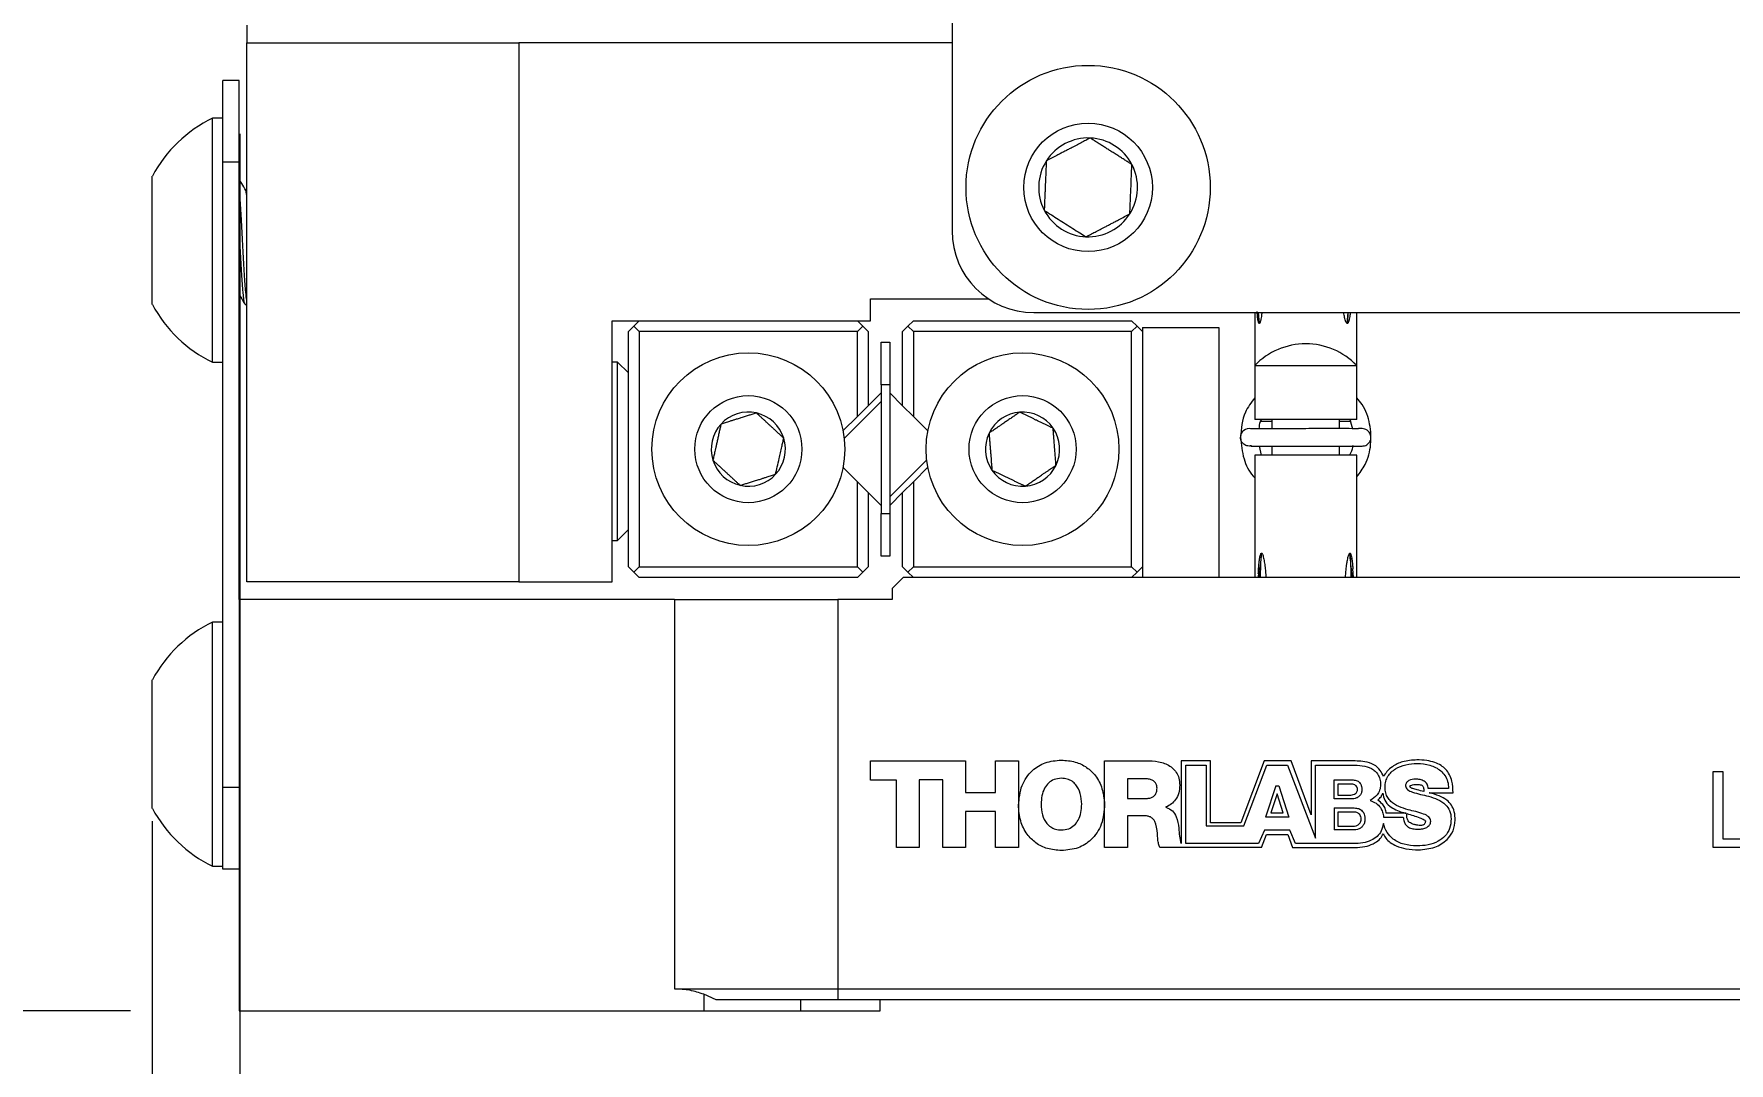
# Model space of a CAD drawing. Header units: millimetres. Extents: x 2 to 278, y 1 to 215.
# Drawn here: x 187.68 to 207.46, y 104.48 to 116.5 of the extents above; entities that cross this region are included whole.
import ezdxf

# ---------------------------------------------------------------- set-up
doc = ezdxf.new("R2010")
doc.units = ezdxf.units.MM
doc.styles.add('SLDTEXTSTYLE0', font='TXT', dxfattribs={"width": 0.75})
doc.dimstyles.new('SLDDIMSTYLE0', dxfattribs={"dimtxt": 2.116667, "dimasz": 3.175, "dimexe": 0, "dimexo": 0.0625, "dimgap": 0.529167, "dimtad": 0, "dimtih": 1, "dimtoh": 1, "dimdec": 1, "dimlfac": 2, "dimrnd": 1e-09, "dimzin": 12, "dimdsep": 46, "dimtxsty": 'SLDTEXTSTYLE0', "dimsah": 1, "dimcen": 0.09, "dimadec": 0, "dimazin": 3, "dimtfac": 1, "dimtdec": 1, "dimtofl": 0, "dimtmove": 0, "dimatfit": 3, "dimfxl": 1, "dimfrac": 2, "dimtolj": 1, "dimtzin": 12, "dimarcsym": 0})
doc.dimstyles.new('SLDDIMSTYLE4', dxfattribs={"dimtxt": 2.116667, "dimasz": 3.175, "dimexe": 0, "dimexo": 0.0625, "dimgap": 0.529167, "dimtad": 0, "dimtih": 1, "dimtoh": 1, "dimdec": 1, "dimlfac": 2, "dimrnd": 1e-09, "dimzin": 4, "dimdsep": 46, "dimtxsty": 'SLDTEXTSTYLE0', "dimsah": 1, "dimcen": 0.09, "dimadec": 0, "dimazin": 1, "dimtfac": 1, "dimtdec": 1, "dimtofl": 0, "dimtmove": 0, "dimatfit": 3, "dimfxl": 1, "dimfrac": 2, "dimtolj": 1, "dimtzin": 12, "dimarcsym": 0})

# ---------------------------------------------------------------- blocks, each defined once
blk = doc.blocks.new('_D')
at = {"color": 7, "linetype": 'Continuous', "lineweight": 0}
for p, q in [((231.682, 110.808), (231.682, 106.141)), ((189.058, 107.306), (189.058, 83.989)), ((231.682, 103.601), (231.682, 83.989)), ((189.058, 85.767), (203.779, 85.767)), ((206.492, 85.767), (205.848, 85.767)), ((205.848, 85.767), (205.848, 82.404)), ((214.249, 85.767), (214.893, 85.767)), ((214.893, 85.767), (214.893, 82.404)), ((231.682, 85.767), (216.961, 85.767)), ((205.848, 82.404), (206.492, 82.404)), ((214.893, 82.404), (214.249, 82.404))]:
    blk.add_line(p, q, dxfattribs=at)
at = {"color": 7, "linetype": 'Continuous', "lineweight": 18}
for points in [[(189.058, 85.767), (192.233, 85.259), (192.233, 86.275)], [(231.682, 85.767), (228.507, 86.275), (228.507, 85.259)]]:
    blk.add_solid(points, dxfattribs=at)
at = {"color": 7, "linetype": 'Continuous', "lineweight": 18, "char_height": 2.1167, "attachment_point": 1, "style": 'SLDTEXTSTYLE0'}
for s, insert in [('85.2mm', (204.988, 88.925)), ('3.36in', (206.492, 85.132))]:
    blk.add_mtext(s, dxfattribs=dict(at, insert=insert))
blk = doc.blocks.new('_D_2')
at = {"color": 7, "linetype": 'Continuous', "lineweight": 0}
for p, q in [((190.079, 115.33), (190.079, 95.834)), ((227.182, 110.173), (227.182, 95.834)), ((190.079, 97.612), (202.039, 97.612)), ((204.752, 97.612), (204.108, 97.612)), ((204.108, 97.612), (204.108, 94.249)), ((212.509, 97.612), (213.153, 97.612)), ((213.153, 97.612), (213.153, 94.249)), ((227.182, 97.612), (215.221, 97.612)), ((204.108, 94.249), (204.752, 94.249)), ((213.153, 94.249), (212.509, 94.249))]:
    blk.add_line(p, q, dxfattribs=at)
at = {"color": 7, "linetype": 'Continuous', "lineweight": 18}
for points in [[(190.079, 97.612), (193.254, 97.104), (193.254, 98.12)], [(227.182, 97.612), (224.007, 98.12), (224.007, 97.104)]]:
    blk.add_solid(points, dxfattribs=at)
at = {"color": 7, "linetype": 'Continuous', "lineweight": 18, "char_height": 2.1167, "attachment_point": 1, "style": 'SLDTEXTSTYLE0'}
for s, insert in [('74.2mm', (203.248, 100.77)), ('2.92in', (204.752, 96.978))]:
    blk.add_mtext(s, dxfattribs=dict(at, insert=insert))
blk = doc.blocks.new('_D_6')
at = {"color": 7, "linetype": 'Continuous', "lineweight": 0}
for p, q in [((188.809, 124.093), (177.93, 124.093)), ((179.708, 124.093), (179.708, 118.386)), ((175.83, 114.593), (175.186, 114.593)), ((175.186, 114.593), (175.186, 111.23)), ((183.587, 114.593), (184.231, 114.593)), ((184.231, 114.593), (184.231, 111.23)), ((175.186, 111.23), (175.83, 111.23)), ((184.231, 111.23), (183.587, 111.23)), ((179.708, 105.093), (179.708, 110.801)), ((188.803, 105.093), (177.93, 105.093))]:
    blk.add_line(p, q, dxfattribs=at)
at = {"color": 7, "linetype": 'Continuous', "lineweight": 18}
for points in [[(179.708, 124.093), (179.2, 120.918), (180.216, 120.918)], [(179.708, 105.093), (180.216, 108.268), (179.2, 108.268)]]:
    blk.add_solid(points, dxfattribs=at)
at = {"color": 7, "linetype": 'Continuous', "lineweight": 18, "char_height": 2.1167, "attachment_point": 1, "style": 'SLDTEXTSTYLE0'}
for s, insert in [('38.0mm', (174.326, 117.751)), ('1.50in', (175.83, 113.959))]:
    blk.add_mtext(s, dxfattribs=dict(at, insert=insert))

msp = doc.modelspace()

# ---------------------------------------------------------------- linework, layer by layer
at = {"color": 7, "linetype": 'Continuous', "lineweight": 18}
for p, q in [((198.391, 121.499), (198.391, 114.197)), ((190.161, 116.6), (190.161, 116.394)), ((190.161, 110.101), (190.161, 116.394)), ((190.161, 116.394), (193.336, 116.394)), ((193.336, 116.394), (193.336, 110.101)), ((198.391, 116.394), (193.336, 116.394)), ((190.073, 115.952), (189.883, 115.952)), ((189.883, 114.999), (189.883, 115.952)), ((190.073, 114.999), (190.073, 115.952)), ((189.883, 115.513), (189.76, 115.513)), ((189.76, 112.663), (189.76, 115.513)), ((190.073, 114.999), (189.883, 114.999)), ((189.883, 107.697), (189.883, 114.999)), ((190.073, 109.895), (190.073, 114.999)), ((189.058, 113.338), (189.058, 114.838)), ((190.161, 114.676), (190.145, 114.676)), ((197.439, 113.403), (198.817, 113.403)), ((197.439, 113.149), (197.439, 113.403)), ((190.143, 113.338), (190.161, 113.338)), ((199.344, 113.244), (213.314, 113.244)), ((201.923, 113.244), (201.923, 112.625)), ((201.964, 113.244), (201.976, 113.117)), ((201.976, 113.117), (201.968, 113.244)), ((203.003, 113.117), (203.015, 113.244)), ((203.114, 112.625), (203.114, 113.244)), ((194.423, 113.149), (197.439, 113.149)), ((194.423, 110.101), (194.423, 113.149)), ((194.614, 113.022), (194.677, 113.085)), ((194.614, 110.276), (194.614, 113.022)), ((194.677, 113.085), (194.741, 113.149)), ((194.677, 113.085), (194.741, 113.022)), ((194.741, 113.022), (194.741, 110.276)), ((197.287, 113.022), (194.741, 113.022)), ((197.287, 113.149), (197.35, 113.085)), ((197.35, 113.085), (197.287, 113.022)), ((197.287, 112.029), (197.287, 113.022)), ((197.35, 113.085), (197.414, 113.022)), ((197.414, 113.022), (197.414, 112.156)), ((197.814, 113.022), (197.877, 113.085)), ((197.814, 112.156), (197.814, 113.022)), ((197.877, 113.085), (197.941, 113.149)), ((197.877, 113.085), (197.941, 113.022)), ((197.941, 113.149), (200.487, 113.149)), ((197.941, 113.022), (197.941, 112.029)), ((200.487, 113.022), (197.941, 113.022)), ((200.487, 113.149), (200.55, 113.085)), ((200.55, 113.085), (200.487, 113.022)), ((200.487, 110.276), (200.487, 113.022)), ((200.55, 113.085), (200.614, 113.022)), ((200.614, 113.07), (200.614, 113.022)), ((200.614, 113.07), (201.503, 113.07)), ((200.614, 113.022), (200.614, 110.276)), ((201.503, 113.07), (201.503, 110.149)), ((197.564, 112.899), (197.664, 112.899)), ((197.564, 112.399), (197.564, 112.899)), ((197.664, 112.899), (197.664, 112.399)), ((189.76, 112.663), (189.883, 112.663)), ((194.487, 112.666), (194.423, 112.666)), ((194.614, 112.539), (194.487, 112.666)), ((194.487, 110.583), (194.487, 112.666)), ((201.923, 112.625), (201.923, 111.996)), ((201.923, 112.625), (203.114, 112.625)), ((203.114, 111.996), (203.114, 112.625)), ((197.664, 112.399), (197.564, 112.399)), ((197.564, 112.399), (197.564, 110.899)), ((197.664, 112.399), (197.664, 110.899)), ((197.132, 111.774), (197.564, 112.206)), ((197.414, 112.156), (197.564, 112.306)), ((197.814, 112.156), (197.664, 112.306)), ((197.287, 112.029), (197.118, 111.861)), ((197.414, 112.156), (197.287, 112.029)), ((197.941, 112.029), (197.814, 112.156)), ((198.109, 111.861), (197.941, 112.029)), ((203.114, 111.996), (201.923, 111.996)), ((201.985, 111.974), (202.125, 111.974)), ((202.125, 111.996), (202.125, 111.888)), ((202.912, 111.888), (202.912, 111.996)), ((202.912, 111.974), (203.047, 111.974)), ((203.033, 111.996), (203.063, 111.888)), ((201.923, 111.577), (201.923, 110.149)), ((203.114, 111.577), (201.923, 111.577)), ((202.002, 111.577), (201.98, 111.685)), ((202.125, 111.685), (202.125, 111.577)), ((202.912, 111.577), (202.912, 111.685)), ((203.114, 110.149), (203.114, 111.577)), ((197.118, 111.437), (197.287, 111.268)), ((197.664, 111.091), (198.096, 111.523)), ((197.941, 111.268), (198.109, 111.437)), ((197.287, 110.276), (197.287, 111.268)), ((197.287, 111.268), (197.414, 111.141)), ((197.814, 111.141), (197.941, 111.268)), ((197.941, 111.268), (197.941, 110.276)), ((197.414, 111.141), (197.564, 110.991)), ((197.414, 111.141), (197.414, 110.276)), ((197.664, 110.991), (197.814, 111.141)), ((197.814, 110.276), (197.814, 111.141)), ((197.564, 110.399), (197.564, 110.899)), ((197.564, 110.899), (197.664, 110.899)), ((197.664, 110.899), (197.664, 110.399)), ((194.487, 110.583), (194.614, 110.71)), ((194.423, 110.583), (194.487, 110.583)), ((197.664, 110.399), (197.564, 110.399)), ((194.677, 110.212), (194.614, 110.276)), ((194.677, 110.212), (194.741, 110.276)), ((194.741, 110.149), (194.677, 110.212)), ((194.741, 110.276), (197.287, 110.276)), ((197.35, 110.212), (197.287, 110.276)), ((197.35, 110.212), (197.287, 110.149)), ((197.414, 110.276), (197.35, 110.212)), ((197.877, 110.212), (197.814, 110.276)), ((197.877, 110.212), (197.941, 110.276)), ((197.941, 110.149), (197.877, 110.212)), ((197.941, 110.276), (200.487, 110.276)), ((200.55, 110.212), (200.487, 110.276)), ((200.55, 110.212), (200.487, 110.149)), ((200.614, 110.276), (200.55, 110.212)), ((200.614, 110.276), (200.614, 110.149)), ((201.97, 110.267), (201.962, 110.149)), ((203.075, 110.149), (203.068, 110.252)), ((193.336, 110.101), (190.161, 110.101)), ((193.336, 110.101), (194.423, 110.101)), ((197.287, 110.149), (194.741, 110.149)), ((197.82, 110.149), (197.693, 110.022)), ((197.693, 110.022), (197.693, 109.895)), ((201.058, 110.149), (197.82, 110.149)), ((211.599, 110.149), (201.058, 110.149)), ((190.073, 109.895), (190.073, 105.347)), ((195.153, 109.895), (190.073, 109.895)), ((195.153, 109.895), (195.153, 105.347)), ((195.153, 109.895), (197.058, 109.895)), ((197.058, 109.895), (197.058, 105.347)), ((197.693, 109.895), (197.058, 109.895)), ((189.883, 109.63), (189.76, 109.63)), ((189.76, 106.78), (189.76, 109.63)), ((189.058, 107.455), (189.058, 108.955)), ((197.439, 108.011), (198.55, 108.011)), ((197.439, 107.784), (197.439, 108.011)), ((198.55, 108.011), (198.55, 107.641)), ((198.9, 108.011), (199.166, 108.011)), ((198.9, 107.641), (198.9, 108.011)), ((199.166, 108.011), (199.166, 107.494)), ((200.171, 108.011), (200.691, 108.011)), ((200.171, 107.506), (200.171, 108.011)), ((201.409, 108.011), (201.064, 108.011)), ((201.064, 108.011), (201.064, 107.043)), ((201.118, 107.961), (201.357, 107.961)), ((201.118, 107.044), (201.118, 107.961)), ((201.357, 107.961), (201.357, 107.251)), ((201.409, 107.287), (201.409, 108.011)), ((202.035, 108.011), (201.762, 107.287)), ((201.797, 107.251), (202.064, 107.961)), ((202.349, 108.011), (202.035, 108.011)), ((202.064, 107.961), (202.307, 107.961)), ((202.307, 107.961), (202.631, 107.106)), ((202.583, 107.379), (202.349, 108.011)), ((203.032, 108.011), (202.583, 108.011)), ((202.583, 108.011), (202.583, 107.379)), ((202.631, 107.106), (202.631, 107.961)), ((202.631, 107.961), (203.06, 107.961)), ((207.274, 107.887), (207.386, 107.887)), ((207.274, 106.998), (207.274, 107.887)), ((207.386, 107.887), (207.386, 107.1)), ((190.073, 107.697), (189.883, 107.697)), ((189.883, 106.744), (189.883, 107.697)), ((197.743, 107.784), (197.439, 107.784)), ((197.743, 106.998), (197.743, 107.784)), ((198.009, 107.787), (198.009, 106.998)), ((198.284, 107.787), (198.009, 107.787)), ((198.284, 106.998), (198.284, 107.787)), ((198.55, 107.641), (198.9, 107.641)), ((200.437, 107.8), (200.437, 107.571)), ((200.648, 107.8), (200.437, 107.8)), ((202.168, 107.719), (202.049, 107.352)), ((202.185, 107.623), (202.113, 107.401)), ((202.168, 107.719), (202.206, 107.719)), ((202.254, 107.401), (202.185, 107.623)), ((202.206, 107.719), (202.322, 107.352)), ((202.849, 107.788), (203.062, 107.788)), ((202.849, 107.566), (202.849, 107.788)), ((203.044, 107.739), (202.895, 107.739)), ((202.895, 107.739), (202.895, 107.611)), ((204.186, 107.686), (203.947, 107.686)), ((203.958, 107.638), (204.238, 107.636)), ((199.167, 107.494), (199.166, 107.494)), ((199.166, 107.492), (199.166, 106.998)), ((199.167, 107.492), (199.166, 107.492)), ((200.171, 107.506), (200.171, 107.506)), ((200.171, 107.504), (200.171, 107.504)), ((200.171, 106.998), (200.171, 107.504)), ((200.437, 107.571), (200.66, 107.571)), ((200.888, 107.471), (200.888, 107.468)), ((203.062, 107.566), (202.849, 107.566)), ((202.849, 107.46), (203.085, 107.46)), ((202.849, 107.46), (202.849, 107.204)), ((202.895, 107.611), (203.044, 107.611)), ((198.55, 107.417), (198.55, 106.998)), ((198.9, 107.417), (198.55, 107.417)), ((198.9, 106.998), (198.9, 107.417)), ((200.437, 107.368), (200.437, 106.998)), ((200.639, 107.368), (200.437, 107.368)), ((201.357, 107.251), (201.797, 107.251)), ((201.762, 107.287), (201.409, 107.287)), ((202.322, 107.352), (202.049, 107.352)), ((202.113, 107.401), (202.254, 107.401)), ((203.072, 107.412), (202.894, 107.412)), ((202.894, 107.412), (202.894, 107.247)), ((202.894, 107.247), (203.072, 107.247)), ((203.428, 107.354), (203.657, 107.354)), ((203.691, 107.397), (203.459, 107.397)), ((201.966, 107.044), (201.118, 107.044)), ((202.036, 107.199), (201.966, 107.044)), ((202.001, 106.998), (202.061, 107.148)), ((202.332, 107.199), (202.036, 107.199)), ((202.061, 107.148), (202.308, 107.148)), ((202.308, 107.148), (202.366, 106.998)), ((202.401, 107.043), (202.332, 107.199)), ((203.072, 107.043), (202.401, 107.043)), ((203.085, 107.204), (202.849, 107.204)), ((207.386, 107.1), (207.825, 107.1)), ((198.009, 106.998), (197.743, 106.998)), ((198.55, 106.998), (198.284, 106.998)), ((199.166, 106.998), (198.9, 106.998)), ((200.437, 106.998), (200.171, 106.998)), ((202.001, 106.998), (200.817, 106.998)), ((202.366, 106.998), (203.124, 106.998)), ((207.825, 106.998), (207.274, 106.998)), ((189.76, 106.78), (189.883, 106.78)), ((190.073, 106.744), (189.883, 106.744)), ((190.073, 105.347), (190.073, 105.093)), ((195.153, 105.347), (197.058, 105.347)), ((195.493, 105.284), (195.493, 105.093)), ((195.64, 105.22), (195.493, 105.284)), ((197.058, 105.347), (197.058, 105.22)), ((197.058, 105.347), (215.6, 105.347)), ((190.073, 105.093), (195.493, 105.093)), ((195.493, 105.093), (196.623, 105.093)), ((197.058, 105.22), (195.64, 105.22)), ((196.623, 105.22), (196.623, 105.093)), ((196.623, 105.093), (197.553, 105.093)), ((215.6, 105.22), (197.058, 105.22)), ((197.553, 105.093), (197.553, 105.22))]:
    msp.add_line(p, q, dxfattribs=at)
for centre, radius in [((199.979, 114.705), 1.425), ((199.979, 114.705), 0.75), ((196.014, 111.649), 1.125), ((199.214, 111.649), 1.125), ((196.014, 111.649), 0.625), ((199.214, 111.649), 0.625)]:
    msp.add_circle(centre, radius, dxfattribs=at)
for centre, radius, start, end in [((190.456, 114.088), 1.586, 116.0373, 151.7773), ((199.979, 114.705), 0.577, 87.5766, 147.5766), ((199.979, 114.705), 0.577, 27.5766, 87.5766), ((199.979, 114.705), 0.577, 147.5766, 207.5766), ((199.979, 114.705), 0.577, 327.5766, 27.5766), ((199.979, 114.705), 0.577, 207.5766, 267.5766), ((199.979, 114.705), 0.577, 267.5766, 327.5766), ((199.344, 114.197), 0.953, 180, 270), ((190.456, 114.088), 1.586, 208.2227, 243.9627), ((202.519, 112.054), 0.825, 90, 136.1906), ((202.519, 112.054), 0.825, 43.8094, 90), ((196.014, 111.649), 0.433, 77.3253, 137.3253), ((196.014, 111.649), 0.433, 17.3253, 77.3253), ((199.214, 111.649), 0.433, 94.4016, 154.4016), ((199.214, 111.649), 0.433, 34.4016, 94.4016), ((196.014, 111.649), 0.433, 137.3253, 197.3253), ((196.014, 111.649), 0.433, 317.3253, 17.3253), ((199.214, 111.649), 0.433, 154.4016, 214.4016), ((199.214, 111.649), 0.433, 334.4016, 34.4016), ((201.858, 111.787), 0.102, 76.7847, 180.0111), ((196.014, 111.649), 0.433, 197.3253, 257.3253), ((199.214, 111.649), 0.433, 214.4016, 274.4016), ((199.214, 111.649), 0.433, 274.4016, 334.4016), ((196.014, 111.649), 0.433, 257.3253, 317.3253), ((190.456, 108.205), 1.586, 116.0373, 151.7773), ((190.456, 108.205), 1.586, 208.2227, 243.9627)]:
    msp.add_arc(centre, radius, start, end, dxfattribs=at)
for points, knots in [([(200.003, 115.281), (199.986, 115.272), (199.951, 115.254), (199.896, 115.226), (199.839, 115.196), (199.786, 115.168), (199.738, 115.143), (199.697, 115.121), (199.655, 115.1), (199.617, 115.08), (199.572, 115.056), (199.531, 115.035), (199.501, 115.019), (199.491, 115.014)], [0, 0, 0, 0, 0.107745, 0.216086, 0.327188, 0.439788, 0.516283, 0.593432, 0.672515, 0.752184, 0.81378, 0.937706, 1, 1, 1, 1]), ([(200.49, 114.972), (200.484, 114.976), (200.467, 114.987), (200.442, 115.002), (200.411, 115.022), (200.378, 115.043), (200.336, 115.07), (200.294, 115.097), (200.251, 115.124), (200.209, 115.15), (200.168, 115.176), (200.127, 115.202), (200.093, 115.224), (200.059, 115.246), (200.03, 115.264), (200.01, 115.277), (200.003, 115.281)], [0, 0, 0, 0, 0.0388298, 0.1166001, 0.155556, 0.2386195, 0.3221538, 0.4075444, 0.4937617, 0.5735401, 0.6540373, 0.7365286, 0.8195732, 0.8645643, 0.9547808, 1, 1, 1, 1]), ([(199.491, 115.014), (199.491, 115.004), (199.49, 114.975), (199.487, 114.925), (199.485, 114.862), (199.482, 114.807), (199.48, 114.75), (199.478, 114.7), (199.476, 114.646), (199.474, 114.607), (199.472, 114.56), (199.47, 114.505), (199.468, 114.46), (199.467, 114.437)], [0, 0, 0, 0, 0.053852, 0.161882, 0.271577, 0.383399, 0.439843, 0.554825, 0.632946, 0.712331, 0.752208, 0.875679, 1, 1, 1, 1]), ([(200.466, 114.395), (200.468, 114.434), (200.471, 114.515), (200.476, 114.633), (200.481, 114.741), (200.484, 114.827), (200.487, 114.904), (200.489, 114.949), (200.49, 114.972)], [0, 0, 0, 0, 0.216119, 0.439625, 0.593243, 0.751996, 0.87543, 1, 1, 1, 1]), ([(190.148, 114.669), (190.133, 114.696), (190.107, 114.74), (190.082, 114.783), (190.073, 114.8)], [0, 0, 0, 0, 0.621454, 1, 1, 1, 1]), ([(190.161, 113.386), (190.157, 113.413), (190.147, 113.475), (190.133, 113.689), (190.118, 113.968), (190.101, 114.267), (190.088, 114.536), (190.077, 114.651), (190.073, 114.706)], [0, 0, 0, 0, 0.139893, 0.314713, 0.489534, 0.668946, 0.841259, 1, 1, 1, 1]), ([(190.161, 114.605), (190.157, 114.638), (190.153, 114.672), (190.148, 114.669), (190.148, 114.669)], [0, 0, 0, 0, 0.99857, 1, 1, 1, 1]), ([(199.467, 114.437), (199.495, 114.42), (199.572, 114.37), (199.716, 114.279), (199.855, 114.191), (199.93, 114.143), (199.954, 114.128)], [0, 0, 0, 0, 0.180942, 0.506293, 0.843975, 1, 1, 1, 1]), ([(199.954, 114.128), (199.971, 114.137), (200.006, 114.155), (200.061, 114.184), (200.118, 114.213), (200.171, 114.241), (200.219, 114.266), (200.26, 114.288), (200.302, 114.309), (200.34, 114.329), (200.385, 114.353), (200.426, 114.374), (200.456, 114.39), (200.466, 114.395)], [0, 0, 0, 0, 0.107745, 0.216086, 0.327188, 0.439788, 0.516283, 0.593432, 0.672515, 0.752184, 0.81378, 0.937706, 1, 1, 1, 1]), ([(190.139, 113.354), (190.137, 113.354), (190.131, 113.354), (190.117, 113.47), (190.102, 113.685), (190.088, 113.957), (190.077, 114.14), (190.073, 114.226)], [0, 0, 0, 0, 0.08237, 0.323169, 0.557804, 0.79244, 1, 1, 1, 1]), ([(190.073, 113.457), (190.079, 113.446), (190.101, 113.407), (190.124, 113.369), (190.139, 113.342)], [0, 0, 0, 0, 0.290969, 1, 1, 1, 1]), ([(201.976, 113.117), (201.975, 113.117), (201.973, 113.118), (201.969, 113.124), (201.965, 113.138), (201.961, 113.16), (201.956, 113.198), (201.953, 113.231), (201.952, 113.255), (201.952, 113.257)], [0, 0, 0, 0, 0.044188, 0.100614, 0.203126, 0.374189, 0.54927, 0.954796, 1, 1, 1, 1]), ([(202.007, 113.244), (202.007, 113.244), (202.005, 113.228), (202.002, 113.202), (201.996, 113.17), (201.991, 113.146), (201.987, 113.13), (201.982, 113.121), (201.979, 113.117), (201.977, 113.117), (201.976, 113.117)], [0, 0, 0, 0, 0.00738, 0.321498, 0.537382, 0.687508, 0.847528, 0.911657, 0.965903, 1, 1, 1, 1]), ([(203.003, 113.117), (203.002, 113.117), (202.999, 113.118), (202.993, 113.124), (202.986, 113.138), (202.979, 113.16), (202.97, 113.196), (202.966, 113.225), (202.962, 113.244)], [0, 0, 0, 0, 0.048171, 0.109682, 0.221435, 0.407917, 0.598779, 1, 1, 1, 1]), ([(203.039, 113.244), (203.039, 113.244), (203.037, 113.228), (203.033, 113.202), (203.028, 113.17), (203.022, 113.146), (203.017, 113.13), (203.011, 113.121), (203.007, 113.117), (203.004, 113.117), (203.003, 113.117)], [0, 0, 0, 0, 0.00738, 0.321498, 0.537382, 0.687508, 0.847528, 0.911657, 0.965903, 1, 1, 1, 1]), ([(203.01, 113.244), (203.01, 113.237), (203.009, 113.195), (203.006, 113.152), (203.003, 113.117)], [0, 0, 0, 0, 0.162496, 1, 1, 1, 1]), ([(201.923, 112.248), (201.882, 112.194), (201.781, 112.058), (201.766, 111.888), (201.757, 111.787)], [0, 0, 0, 0, 0.401956, 1, 1, 1, 1]), ([(203.114, 111.324), (203.15, 111.371), (203.234, 111.483), (203.288, 111.702), (203.275, 111.944), (203.213, 112.135), (203.137, 112.222), (203.114, 112.248)], [0, 0, 0, 0, 0.175272, 0.417457, 0.654998, 0.898096, 1, 1, 1, 1]), ([(196.109, 112.071), (196.102, 112.069), (196.081, 112.062), (196.044, 112.051), (195.999, 112.037), (195.96, 112.025), (195.921, 112.012), (195.885, 112.001), (195.846, 111.989), (195.817, 111.98), (195.783, 111.969), (195.744, 111.957), (195.711, 111.947), (195.695, 111.942)], [0, 0, 0, 0, 0.0538873, 0.1621953, 0.271944, 0.3834784, 0.4398275, 0.5454285, 0.6331775, 0.7123613, 0.752201, 0.875747, 1, 1, 1, 1]), ([(196.427, 111.778), (196.423, 111.781), (196.411, 111.792), (196.396, 111.806), (196.375, 111.825), (196.353, 111.845), (196.326, 111.87), (196.298, 111.896), (196.27, 111.922), (196.243, 111.947), (196.216, 111.972), (196.19, 111.996), (196.168, 112.017), (196.145, 112.038), (196.127, 112.054), (196.113, 112.067), (196.109, 112.071)], [0, 0, 0, 0, 0.0388482, 0.1166185, 0.155556, 0.2388021, 0.3227678, 0.407795, 0.4937618, 0.5737784, 0.6547013, 0.7367373, 0.8195732, 0.8645991, 0.9548157, 1, 1, 1, 1]), ([(199.18, 112.08), (199.174, 112.076), (199.156, 112.064), (199.125, 112.042), (199.086, 112.016), (199.052, 111.992), (199.018, 111.969), (198.987, 111.948), (198.953, 111.925), (198.928, 111.907), (198.899, 111.888), (198.865, 111.864), (198.837, 111.845), (198.823, 111.836)], [0, 0, 0, 0, 0.053887, 0.162195, 0.271944, 0.383478, 0.439828, 0.545428, 0.633178, 0.712361, 0.752201, 0.875747, 1, 1, 1, 1]), ([(199.571, 111.893), (199.566, 111.896), (199.552, 111.902), (199.532, 111.912), (199.507, 111.924), (199.481, 111.936), (199.447, 111.952), (199.413, 111.969), (199.379, 111.985), (199.345, 112.001), (199.313, 112.017), (199.28, 112.033), (199.253, 112.046), (199.225, 112.059), (199.202, 112.07), (199.186, 112.078), (199.18, 112.08)], [0, 0, 0, 0, 0.0388482, 0.1166185, 0.155556, 0.2388021, 0.3227678, 0.407795, 0.4937618, 0.5737784, 0.6547013, 0.7367373, 0.8195732, 0.8645991, 0.9548157, 1, 1, 1, 1]), ([(201.977, 111.888), (201.978, 111.917), (201.981, 111.955), (201.999, 111.988), (202.004, 111.996)], [0, 0, 0, 0, 0.736507, 1, 1, 1, 1]), ([(195.695, 111.942), (195.692, 111.928), (195.685, 111.899), (195.675, 111.854), (195.665, 111.806), (195.656, 111.766), (195.647, 111.728), (195.639, 111.693), (195.631, 111.656), (195.624, 111.624), (195.615, 111.586), (195.608, 111.552), (195.602, 111.528), (195.6, 111.52)], [0, 0, 0, 0, 0.1079949, 0.2169975, 0.3276045, 0.4397825, 0.4925022, 0.5892251, 0.6727124, 0.7521715, 0.8138778, 0.9378099, 1, 1, 1, 1]), ([(196.332, 111.355), (196.338, 111.384), (196.352, 111.443), (196.371, 111.529), (196.389, 111.608), (196.403, 111.671), (196.416, 111.728), (196.423, 111.761), (196.427, 111.778)], [0, 0, 0, 0, 0.2161134, 0.439614, 0.5932331, 0.7519867, 0.8754251, 1, 1, 1, 1]), ([(198.823, 111.836), (198.824, 111.821), (198.826, 111.792), (198.83, 111.745), (198.834, 111.697), (198.837, 111.656), (198.84, 111.617), (198.843, 111.582), (198.846, 111.543), (198.848, 111.51), (198.851, 111.472), (198.854, 111.438), (198.856, 111.412), (198.856, 111.404)], [0, 0, 0, 0, 0.107995, 0.216998, 0.327605, 0.439783, 0.492502, 0.589225, 0.672712, 0.752171, 0.813878, 0.93781, 1, 1, 1, 1]), ([(199.604, 111.462), (199.602, 111.491), (199.597, 111.551), (199.59, 111.64), (199.584, 111.72), (199.579, 111.785), (199.575, 111.843), (199.572, 111.876), (199.571, 111.893)], [0, 0, 0, 0, 0.216113, 0.439614, 0.593233, 0.751987, 0.875425, 1, 1, 1, 1]), ([(201.757, 111.787), (201.766, 111.703), (201.783, 111.543), (201.857, 111.383), (201.917, 111.322), (201.923, 111.316)], [0, 0, 0, 0, 0.499217, 0.949406, 1, 1, 1, 1]), ([(201.884, 111.689), (201.879, 111.688), (201.866, 111.685), (201.843, 111.685), (201.817, 111.693), (201.793, 111.707), (201.772, 111.73), (201.759, 111.758), (201.757, 111.778), (201.757, 111.786), (201.757, 111.787)], [0, 0, 0, 0, 0.0679741, 0.1954684, 0.3242943, 0.466798, 0.6353695, 0.8387753, 0.9926403, 1, 1, 1, 1]), ([(203.178, 111.685), (203.186, 111.686), (203.206, 111.687), (203.23, 111.698), (203.249, 111.713), (203.263, 111.73), (203.274, 111.75), (203.28, 111.774), (203.28, 111.8), (203.273, 111.825), (203.261, 111.846), (203.246, 111.864), (203.228, 111.876), (203.206, 111.886), (203.103, 111.895), (203.181, 111.886), (203.031, 111.889), (202.89, 111.888), (202.723, 111.889), (202.561, 111.888), (202.415, 111.888), (202.291, 111.888), (202.144, 111.888), (202.019, 111.888), (201.929, 111.888), (201.881, 111.888), (201.877, 111.888), (201.875, 111.887)], [0, 0, 0, 0, 0.010732, 0.024517, 0.032747, 0.041861, 0.051771, 0.06229, 0.073137, 0.083977, 0.094473, 0.10435, 0.113428, 0.121621, 0.135343, 0.234887, 0.326953, 0.411518, 0.488395, 0.557663, 0.619341, 0.673387, 0.721109, 0.824296, 0.881574, 0.942319, 1, 1, 1, 1]), ([(201.882, 111.687), (201.879, 111.686), (201.872, 111.685), (201.908, 111.685), (201.966, 111.685), (202.054, 111.685), (202.18, 111.685), (202.347, 111.685), (202.548, 111.685), (202.769, 111.685), (202.977, 111.685), (203.108, 111.685), (203.169, 111.685), (203.175, 111.685), (203.178, 111.685)], [0, 0, 0, 0, 0.043493, 0.100804, 0.159851, 0.228785, 0.308032, 0.39757, 0.497478, 0.60755, 0.727938, 0.858541, 0.928011, 1, 1, 1, 1]), ([(203.067, 111.69), (203.066, 111.685), (203.065, 111.645), (203.046, 111.608), (203.029, 111.577)], [0, 0, 0, 0, 0.138157, 1, 1, 1, 1]), ([(195.6, 111.52), (195.609, 111.511), (195.627, 111.495), (195.65, 111.474), (195.672, 111.453), (195.694, 111.433), (195.72, 111.409), (195.743, 111.388), (195.761, 111.371), (195.78, 111.354), (195.803, 111.333), (195.831, 111.307), (195.853, 111.286), (195.875, 111.266), (195.895, 111.248), (195.911, 111.233), (195.919, 111.226)], [0, 0, 0, 0, 0.090104, 0.180412, 0.220442, 0.300883, 0.382267, 0.464712, 0.506234, 0.547616, 0.63098, 0.715576, 0.801326, 0.844454, 0.922158, 1, 1, 1, 1]), ([(198.856, 111.404), (198.867, 111.399), (198.889, 111.388), (198.917, 111.375), (198.945, 111.362), (198.971, 111.349), (199.004, 111.333), (199.032, 111.32), (199.054, 111.309), (199.077, 111.298), (199.105, 111.285), (199.139, 111.269), (199.167, 111.255), (199.193, 111.243), (199.218, 111.231), (199.237, 111.221), (199.247, 111.217)], [0, 0, 0, 0, 0.0901039, 0.1804119, 0.2204419, 0.3008831, 0.3822675, 0.4647118, 0.5062343, 0.5476163, 0.6309797, 0.7155764, 0.801326, 0.844454, 0.9221578, 1, 1, 1, 1]), ([(199.247, 111.217), (199.259, 111.225), (199.283, 111.242), (199.321, 111.268), (199.361, 111.295), (199.396, 111.319), (199.429, 111.342), (199.458, 111.362), (199.49, 111.383), (199.516, 111.401), (199.548, 111.423), (199.576, 111.442), (199.597, 111.457), (199.604, 111.462)], [0, 0, 0, 0, 0.107817, 0.2166493, 0.3273681, 0.4397812, 0.4971678, 0.5938198, 0.6725753, 0.7521721, 0.8138427, 0.9377742, 1, 1, 1, 1]), ([(195.919, 111.226), (195.933, 111.231), (195.961, 111.239), (196.005, 111.253), (196.051, 111.268), (196.091, 111.28), (196.13, 111.292), (196.163, 111.302), (196.199, 111.314), (196.23, 111.323), (196.267, 111.335), (196.3, 111.345), (196.324, 111.353), (196.332, 111.355)], [0, 0, 0, 0, 0.107817, 0.216649, 0.327368, 0.439781, 0.497168, 0.59382, 0.672575, 0.752172, 0.813843, 0.937774, 1, 1, 1, 1]), ([(201.965, 110.193), (201.966, 110.209), (201.968, 110.248), (201.972, 110.301), (201.977, 110.349), (201.982, 110.381), (201.987, 110.405), (201.991, 110.421), (201.996, 110.43), (202, 110.434), (202.002, 110.434), (202.003, 110.434)], [0, 0, 0, 0, 0.1822533, 0.4414716, 0.6182196, 0.7396935, 0.8241667, 0.9142066, 0.9502911, 0.9808144, 1, 1, 1, 1]), ([(202.003, 110.434), (201.998, 110.386), (201.989, 110.29), (201.98, 110.195), (201.976, 110.149)], [0, 0, 0, 0, 0.510525, 1, 1, 1, 1]), ([(201.991, 110.149), (201.991, 110.173), (201.992, 110.233), (201.996, 110.328), (202, 110.399), (202.003, 110.434)], [0, 0, 0, 0, 0.254978, 0.627324, 1, 1, 1, 1]), ([(202.003, 110.434), (202.004, 110.434), (202.007, 110.433), (202.012, 110.427), (202.018, 110.413), (202.024, 110.391), (202.032, 110.353), (202.04, 110.301), (202.048, 110.236), (202.053, 110.185), (202.055, 110.156), (202.056, 110.149)], [0, 0, 0, 0, 0.023167, 0.05275, 0.106494, 0.196179, 0.287971, 0.500579, 0.71458, 0.930289, 1, 1, 1, 1]), ([(202.981, 110.149), (202.984, 110.179), (202.989, 110.233), (202.997, 110.301), (203.005, 110.349), (203.011, 110.381), (203.017, 110.405), (203.022, 110.421), (203.028, 110.43), (203.031, 110.434), (203.034, 110.434), (203.034, 110.434)], [0, 0, 0, 0, 0.30067, 0.522351, 0.673505, 0.777388, 0.849629, 0.92663, 0.957489, 0.983593, 1, 1, 1, 1]), ([(203.034, 110.434), (203.036, 110.434), (203.038, 110.433), (203.043, 110.427), (203.048, 110.413), (203.053, 110.391), (203.059, 110.353), (203.065, 110.306), (203.067, 110.268), (203.069, 110.252)], [0, 0, 0, 0, 0.034944, 0.079566, 0.160633, 0.295911, 0.434366, 0.755058, 1, 1, 1, 1]), ([(203.034, 110.434), (203.038, 110.386), (203.044, 110.29), (203.046, 110.195), (203.046, 110.149)], [0, 0, 0, 0, 0.510525, 1, 1, 1, 1]), ([(203.061, 110.149), (203.059, 110.173), (203.05, 110.268), (203.041, 110.363), (203.034, 110.434)], [0, 0, 0, 0, 0.255006, 1, 1, 1, 1]), ([(199.167, 107.494), (199.174, 107.572), (199.189, 107.721), (199.31, 107.898), (199.48, 108.002), (199.602, 108.013), (199.667, 108.018)], [0, 0, 0, 0, 0.2855019, 0.5500235, 0.7620286, 1, 1, 1, 1]), ([(199.667, 108.018), (199.722, 108.014), (199.826, 108.007), (199.965, 107.94), (200.076, 107.833), (200.153, 107.683), (200.165, 107.566), (200.171, 107.506)], [0, 0, 0, 0, 0.204346, 0.387594, 0.56316, 0.774147, 1, 1, 1, 1]), ([(203.815, 108.021), (203.759, 108.017), (203.658, 108.011), (203.54, 107.953), (203.467, 107.891), (203.439, 107.847), (203.426, 107.828)], [0, 0, 0, 0, 0.370413, 0.659867, 0.84661, 1, 1, 1, 1]), ([(204.238, 107.636), (204.236, 107.683), (204.233, 107.781), (204.176, 107.895), (204.096, 107.96), (204.021, 107.995), (203.925, 108.017), (203.854, 108.02), (203.815, 108.021)], [0, 0, 0, 0, 0.211166, 0.446808, 0.552781, 0.674848, 0.821169, 1, 1, 1, 1]), ([(200.691, 108.011), (200.741, 108.008), (200.836, 108.002), (200.947, 107.947), (201.011, 107.876), (201.043, 107.806), (201.047, 107.753), (201.049, 107.725)], [0, 0, 0, 0, 0.288451, 0.557374, 0.694678, 0.838281, 1, 1, 1, 1]), ([(203.426, 107.828), (203.415, 107.852), (203.389, 107.906), (203.313, 107.973), (203.187, 108.007), (203.09, 108.01), (203.032, 108.011)], [0, 0, 0, 0, 0.172596, 0.380101, 0.623633, 1, 1, 1, 1]), ([(203.06, 107.961), (203.1, 107.96), (203.177, 107.959), (203.27, 107.932), (203.33, 107.891), (203.365, 107.849), (203.388, 107.794), (203.391, 107.754), (203.392, 107.732)], [0, 0, 0, 0, 0.2596133, 0.5042935, 0.6194949, 0.734392, 0.8575073, 1, 1, 1, 1]), ([(203.444, 107.702), (203.446, 107.726), (203.449, 107.77), (203.484, 107.85), (203.565, 107.924), (203.687, 107.972), (203.775, 107.977), (203.819, 107.98)], [0, 0, 0, 0, 0.134679, 0.257286, 0.494977, 0.745543, 1, 1, 1, 1]), ([(203.819, 107.98), (203.869, 107.976), (203.967, 107.969), (204.081, 107.912), (204.146, 107.839), (204.18, 107.767), (204.184, 107.714), (204.186, 107.686)], [0, 0, 0, 0, 0.287197, 0.558239, 0.696739, 0.840355, 1, 1, 1, 1]), ([(199.667, 107.806), (199.638, 107.804), (199.583, 107.799), (199.514, 107.754), (199.465, 107.687), (199.435, 107.601), (199.432, 107.537), (199.43, 107.504)], [0, 0, 0, 0, 0.200879, 0.378022, 0.553533, 0.77136, 1, 1, 1, 1]), ([(199.904, 107.504), (199.902, 107.546), (199.896, 107.626), (199.852, 107.72), (199.793, 107.774), (199.734, 107.801), (199.69, 107.804), (199.667, 107.806)], [0, 0, 0, 0, 0.289137, 0.55879, 0.69586, 0.838853, 1, 1, 1, 1]), ([(200.783, 107.691), (200.782, 107.704), (200.78, 107.728), (200.762, 107.76), (200.733, 107.783), (200.694, 107.798), (200.664, 107.8), (200.648, 107.8)], [0, 0, 0, 0, 0.197029, 0.371432, 0.543408, 0.760308, 1, 1, 1, 1]), ([(200.66, 107.571), (200.674, 107.572), (200.699, 107.573), (200.734, 107.587), (200.762, 107.61), (200.78, 107.647), (200.782, 107.675), (200.783, 107.691)], [0, 0, 0, 0, 0.211129, 0.392706, 0.559913, 0.763436, 1, 1, 1, 1]), ([(201.049, 107.725), (201.046, 107.695), (201.042, 107.635), (201.005, 107.56), (200.953, 107.502), (200.91, 107.481), (200.888, 107.471)], [0, 0, 0, 0, 0.282913, 0.557634, 0.773566, 1, 1, 1, 1]), ([(203.122, 107.675), (203.122, 107.683), (203.121, 107.698), (203.109, 107.717), (203.092, 107.73), (203.069, 107.738), (203.053, 107.739), (203.044, 107.739)], [0, 0, 0, 0, 0.2108655, 0.3895958, 0.5613353, 0.7736399, 1, 1, 1, 1]), ([(203.044, 107.611), (203.054, 107.612), (203.074, 107.614), (203.098, 107.625), (203.113, 107.64), (203.121, 107.656), (203.122, 107.668), (203.122, 107.675)], [0, 0, 0, 0, 0.263178, 0.536223, 0.679634, 0.829867, 1, 1, 1, 1]), ([(203.062, 107.788), (203.077, 107.787), (203.108, 107.785), (203.144, 107.763), (203.163, 107.736), (203.172, 107.708), (203.173, 107.687), (203.174, 107.676)], [0, 0, 0, 0, 0.262638, 0.514536, 0.654613, 0.812515, 1, 1, 1, 1]), ([(203.174, 107.676), (203.173, 107.662), (203.171, 107.637), (203.153, 107.605), (203.127, 107.582), (203.096, 107.569), (203.073, 107.567), (203.062, 107.566)], [0, 0, 0, 0, 0.233634, 0.429534, 0.609083, 0.811503, 1, 1, 1, 1]), ([(203.392, 107.732), (203.39, 107.71), (203.386, 107.667), (203.347, 107.597), (203.3, 107.566), (203.271, 107.547)], [0, 0, 0, 0, 0.284663, 0.559152, 1, 1, 1, 1]), ([(203.361, 107.551), (203.374, 107.564), (203.399, 107.588), (203.412, 107.619), (203.418, 107.633)], [0, 0, 0, 0, 0.531692, 1, 1, 1, 1]), ([(203.418, 107.633), (203.423, 107.604), (203.433, 107.545), (203.515, 107.458), (203.594, 107.428), (203.646, 107.409)], [0, 0, 0, 0, 0.25479, 0.522987, 1, 1, 1, 1]), ([(203.713, 107.438), (203.677, 107.45), (203.605, 107.472), (203.522, 107.521), (203.474, 107.58), (203.449, 107.637), (203.446, 107.68), (203.444, 107.702)], [0, 0, 0, 0, 0.281262, 0.550865, 0.689312, 0.834742, 1, 1, 1, 1]), ([(203.799, 107.796), (203.772, 107.794), (203.733, 107.791), (203.696, 107.761), (203.685, 107.738), (203.684, 107.725), (203.684, 107.718)], [0, 0, 0, 0, 0.508339, 0.744846, 0.865693, 1, 1, 1, 1]), ([(203.684, 107.718), (203.685, 107.709), (203.687, 107.692), (203.716, 107.663), (203.805, 107.63), (203.888, 107.611), (203.95, 107.597)], [0, 0, 0, 0, 0.0802626, 0.1641072, 0.3824131, 1, 1, 1, 1]), ([(203.735, 107.716), (203.735, 107.716), (203.736, 107.717), (203.736, 107.719), (203.739, 107.721), (203.749, 107.726), (203.776, 107.733), (203.8, 107.734), (203.817, 107.735)], [0, 0, 0, 0, 0.01741, 0.036526, 0.058712, 0.147402, 0.41052, 1, 1, 1, 1]), ([(203.897, 107.651), (203.871, 107.657), (203.828, 107.668), (203.779, 107.681), (203.754, 107.691), (203.743, 107.697), (203.736, 107.706), (203.736, 107.712), (203.735, 107.716)], [0, 0, 0, 0, 0.449122, 0.734077, 0.826997, 0.895061, 0.948104, 1, 1, 1, 1]), ([(203.947, 107.686), (203.947, 107.695), (203.947, 107.713), (203.937, 107.738), (203.922, 107.758), (203.895, 107.778), (203.853, 107.793), (203.818, 107.795), (203.799, 107.796)], [0, 0, 0, 0, 0.1374199, 0.2585951, 0.3736614, 0.490016, 0.7373958, 1, 1, 1, 1]), ([(203.817, 107.735), (203.826, 107.735), (203.842, 107.734), (203.863, 107.73), (203.88, 107.722), (203.891, 107.708), (203.893, 107.696), (203.895, 107.689)], [0, 0, 0, 0, 0.269685, 0.474987, 0.635133, 0.804361, 1, 1, 1, 1]), ([(203.895, 107.689), (203.896, 107.683), (203.897, 107.67), (203.897, 107.657), (203.897, 107.651)], [0, 0, 0, 0, 0.517445, 1, 1, 1, 1]), ([(203.965, 107.636), (203.964, 107.637), (203.961, 107.637), (203.959, 107.638), (203.958, 107.638)], [0, 0, 0, 0, 0.558105, 1, 1, 1, 1]), ([(204.264, 107.317), (204.262, 107.35), (204.259, 107.412), (204.223, 107.494), (204.161, 107.559), (204.072, 107.606), (204.002, 107.626), (203.965, 107.636)], [0, 0, 0, 0, 0.208194, 0.382385, 0.547555, 0.757629, 1, 1, 1, 1]), ([(199.669, 106.962), (199.613, 106.967), (199.507, 106.975), (199.367, 107.044), (199.256, 107.156), (199.18, 107.31), (199.171, 107.43), (199.167, 107.492)], [0, 0, 0, 0, 0.203845, 0.386498, 0.561783, 0.773096, 1, 1, 1, 1]), ([(199.43, 107.504), (199.433, 107.463), (199.438, 107.382), (199.483, 107.289), (199.541, 107.235), (199.6, 107.207), (199.644, 107.204), (199.667, 107.203)], [0, 0, 0, 0, 0.289123, 0.558793, 0.695872, 0.838864, 1, 1, 1, 1]), ([(199.667, 107.203), (199.696, 107.205), (199.751, 107.21), (199.82, 107.255), (199.869, 107.321), (199.899, 107.407), (199.903, 107.472), (199.904, 107.504)], [0, 0, 0, 0, 0.200891, 0.378037, 0.55355, 0.771375, 1, 1, 1, 1]), ([(200.171, 107.504), (200.165, 107.424), (200.153, 107.27), (200.032, 107.087), (199.86, 106.979), (199.735, 106.968), (199.669, 106.962)], [0, 0, 0, 0, 0.286668, 0.551232, 0.762619, 1, 1, 1, 1]), ([(200.888, 107.468), (200.915, 107.456), (200.968, 107.434), (201.021, 107.341), (201.031, 107.269), (201.037, 107.224)], [0, 0, 0, 0, 0.280107, 0.555764, 1, 1, 1, 1]), ([(203.085, 107.46), (203.103, 107.459), (203.137, 107.456), (203.176, 107.431), (203.197, 107.4), (203.208, 107.368), (203.209, 107.344), (203.21, 107.331)], [0, 0, 0, 0, 0.258004, 0.507896, 0.648867, 0.809076, 1, 1, 1, 1]), ([(203.271, 107.547), (203.295, 107.538), (203.341, 107.52), (203.389, 107.469), (203.419, 107.412), (203.425, 107.374), (203.428, 107.354)], [0, 0, 0, 0, 0.285153, 0.557728, 0.774206, 1, 1, 1, 1]), ([(203.459, 107.397), (203.456, 107.415), (203.451, 107.453), (203.415, 107.507), (203.381, 107.535), (203.361, 107.551)], [0, 0, 0, 0, 0.301019, 0.598638, 1, 1, 1, 1]), ([(203.977, 107.305), (203.976, 107.315), (203.974, 107.334), (203.946, 107.367), (203.858, 107.406), (203.774, 107.425), (203.713, 107.438)], [0, 0, 0, 0, 0.089597, 0.178615, 0.397079, 1, 1, 1, 1]), ([(203.95, 107.597), (203.987, 107.586), (204.058, 107.564), (204.148, 107.509), (204.207, 107.427), (204.213, 107.366), (204.216, 107.333)], [0, 0, 0, 0, 0.283784, 0.553722, 0.762442, 1, 1, 1, 1]), ([(200.787, 107.161), (200.783, 107.21), (200.779, 107.271), (200.739, 107.331), (200.713, 107.352), (200.679, 107.366), (200.653, 107.368), (200.639, 107.368)], [0, 0, 0, 0, 0.505231, 0.618049, 0.730923, 0.854052, 1, 1, 1, 1]), ([(203.165, 107.329), (203.165, 107.34), (203.163, 107.359), (203.15, 107.383), (203.129, 107.401), (203.102, 107.411), (203.082, 107.412), (203.072, 107.412)], [0, 0, 0, 0, 0.219171, 0.402032, 0.573212, 0.780589, 1, 1, 1, 1]), ([(203.072, 107.247), (203.083, 107.248), (203.108, 107.25), (203.136, 107.265), (203.154, 107.285), (203.164, 107.305), (203.165, 107.321), (203.165, 107.329)], [0, 0, 0, 0, 0.2554031, 0.5239992, 0.6685054, 0.8229474, 1, 1, 1, 1]), ([(203.425, 107.279), (203.419, 107.249), (203.406, 107.193), (203.354, 107.124), (203.279, 107.076), (203.182, 107.047), (203.11, 107.044), (203.072, 107.043)], [0, 0, 0, 0, 0.192428, 0.364898, 0.537621, 0.757448, 1, 1, 1, 1]), ([(203.21, 107.331), (203.209, 107.315), (203.207, 107.286), (203.187, 107.249), (203.158, 107.223), (203.123, 107.207), (203.097, 107.205), (203.085, 107.204)], [0, 0, 0, 0, 0.237889, 0.435826, 0.615004, 0.814865, 1, 1, 1, 1]), ([(203.816, 107.016), (203.765, 107.019), (203.668, 107.026), (203.545, 107.084), (203.459, 107.172), (203.437, 107.242), (203.425, 107.279)], [0, 0, 0, 0, 0.296066, 0.570524, 0.779216, 1, 1, 1, 1]), ([(203.646, 107.409), (203.654, 107.407), (203.669, 107.403), (203.684, 107.398), (203.691, 107.397)], [0, 0, 0, 0, 0.55694, 1, 1, 1, 1]), ([(203.657, 107.354), (203.659, 107.336), (203.662, 107.303), (203.684, 107.261), (203.721, 107.231), (203.771, 107.214), (203.81, 107.213), (203.83, 107.212)], [0, 0, 0, 0, 0.210708, 0.385024, 0.548448, 0.756707, 1, 1, 1, 1]), ([(203.697, 107.395), (203.749, 107.379), (203.818, 107.359), (203.89, 107.328), (203.911, 107.313), (203.916, 107.306), (203.917, 107.303), (203.917, 107.301), (203.917, 107.3)], [0, 0, 0, 0, 0.664568, 0.889211, 0.957686, 0.973941, 0.987622, 1, 1, 1, 1]), ([(203.787, 107.266), (203.776, 107.269), (203.756, 107.276), (203.732, 107.29), (203.715, 107.307), (203.697, 107.341), (203.697, 107.371), (203.697, 107.395)], [0, 0, 0, 0, 0.198373, 0.356661, 0.48918, 0.610042, 1, 1, 1, 1]), ([(203.917, 107.3), (203.915, 107.295), (203.912, 107.285), (203.904, 107.272), (203.894, 107.263), (203.877, 107.256), (203.854, 107.254), (203.823, 107.257), (203.8, 107.263), (203.787, 107.266)], [0, 0, 0, 0, 0.1058661, 0.2001971, 0.2906117, 0.3871712, 0.541966, 0.7424173, 1, 1, 1, 1]), ([(204.216, 107.333), (204.213, 107.294), (204.207, 107.221), (204.148, 107.127), (204.059, 107.062), (203.945, 107.022), (203.86, 107.018), (203.816, 107.016)], [0, 0, 0, 0, 0.202997, 0.380347, 0.554846, 0.771411, 1, 1, 1, 1]), ([(203.83, 107.212), (203.848, 107.213), (203.883, 107.214), (203.93, 107.23), (203.962, 107.255), (203.975, 107.282), (203.976, 107.297), (203.977, 107.305)], [0, 0, 0, 0, 0.277056, 0.534545, 0.763848, 0.877102, 1, 1, 1, 1]), ([(203.834, 106.97), (203.899, 106.976), (204.021, 106.987), (204.163, 107.075), (204.249, 107.191), (204.259, 107.275), (204.264, 107.317)], [0, 0, 0, 0, 0.314908, 0.592703, 0.795763, 1, 1, 1, 1]), ([(200.817, 106.998), (200.811, 107.012), (200.799, 107.042), (200.792, 107.098), (200.789, 107.138), (200.787, 107.161)], [0, 0, 0, 0, 0.264101, 0.593094, 1, 1, 1, 1]), ([(201.037, 107.224), (201.039, 107.193), (201.044, 107.132), (201.057, 107.072), (201.064, 107.043)], [0, 0, 0, 0, 0.508019, 1, 1, 1, 1]), ([(203.124, 106.998), (203.161, 107.002), (203.233, 107.008), (203.323, 107.047), (203.39, 107.097), (203.413, 107.139), (203.424, 107.159)], [0, 0, 0, 0, 0.310425, 0.600069, 0.808012, 1, 1, 1, 1]), ([(203.424, 107.159), (203.434, 107.141), (203.453, 107.102), (203.507, 107.053), (203.585, 107.009), (203.697, 106.976), (203.786, 106.972), (203.834, 106.97)], [0, 0, 0, 0, 0.1266166, 0.2732455, 0.4461935, 0.6934353, 1, 1, 1, 1]), ([(195.493, 105.284), (195.44, 105.302), (195.334, 105.339), (195.213, 105.344), (195.153, 105.347)], [0, 0, 0, 0, 0.4943037, 1, 1, 1, 1])]:
    msp.add_open_spline(points, degree=3, knots=knots, dxfattribs=at)

# ---------------------------------------------------------------- dimensions: what is measured, and where the dimension line sits
dim = msp.add_linear_dim(base=(179.708, 124.093), p1=(190.073, 105.093), p2=(190.079, 124.093), angle=90, dimstyle='SLDDIMSTYLE4', dxfattribs=at)
dim.commit()
dim.dimension.update_dxf_attribs({"geometry": '_D_6', "text_midpoint": (179.708, 114.593), "dimtype": 160})
for base, p1, p2, picture, middle in [((227.182, 97.612), (190.079, 116.6), (227.182, 111.443), '_D_2', (208.63, 97.612)), ((189.058, 85.767), (231.682, 112.078), (189.058, 108.576), '_D', (210.37, 85.767))]:
    dim = msp.add_linear_dim(base=base, p1=p1, p2=p2, dimstyle='SLDDIMSTYLE0', dxfattribs=at)
    dim.commit()
    dim.dimension.update_dxf_attribs({"geometry": picture, "text_midpoint": middle, "dimtype": 160})

doc.saveas('drawing.dxf')
